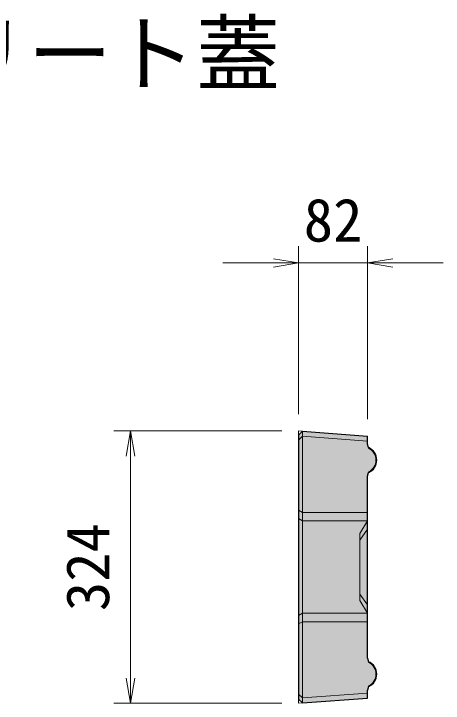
# Model space of a CAD drawing. Units: millimetres at full size, sheet at 1:20. Extents: x 0 to 19397, y -2099 to 11880.
# Drawn here: x 9956 to 10467, y 8731 to 9552 of the extents above; entities that cross this region are included whole.
import ezdxf
from ezdxf.enums import TextEntityAlignment as Align

# ---------------------------------------------------------------- set-up
doc = ezdxf.new("R2010")
doc.units = ezdxf.units.MM
doc.header["$LTSCALE"] = 20
doc.linetypes.add('DASHED', pattern=[7.5, 6, -1.5])
for name, color, linetype, lineweight in [('D-BGD', 8, 'Continuous', 13), ('D-STR', 7, 'Continuous', 30), ('D-STR-DIM', 7, 'Continuous', 13), ('V-nasSTD', 11, 'Continuous', 25)]:
    doc.layers.add(name, color=color, linetype=linetype, lineweight=lineweight)
doc.layers.add('D-TTL-TXT', color=7, linetype='Continuous')
doc.styles.add('ＭＳ ゴシック', font='')
doc.styles.get('ＭＳ ゴシック').set_extended_font_data('MS Gothic')

# ---------------------------------------------------------------- blocks, each defined once
blk = doc.blocks.new('open_arrow')
at = {"color": 0, "linetype": 'Continuous', "lineweight": -2}
blk.add_lwpolyline([(7.5, 1.25), (0, 0), (7.5, -1.25)], dxfattribs=at)

msp = doc.modelspace()

# ---------------------------------------------------------------- hatches: boundary and pattern name
at = {"layer": 'V-nasSTD'}
msp.add_hatch(color=256, dxfattribs=at).paths.add_polyline_path([(10295.18, 9050.6), (10299.68, 9055.1), (10377.18, 9049.43), (10377.18, 9039.83), (10378.31, 9035.61), (10378.31, 9035.61, -0.66784), (10378.31, 9006.05), (10378.31, 9006.05), (10377.18, 9001.84), (10377.18, 8785.03), (10378.31, 8780.81), (10378.31, 8780.81, -0.66783), (10378.31, 8751.25), (10378.31, 8751.25), (10377.18, 8747.04), (10377.18, 8737.43), (10377.18, 8737.43), (10299.68, 8731.76), (10295.18, 8736.26)])

# ---------------------------------------------------------------- linework, layer by layer
at = {"layer": 'D-BGD', "linetype": 'DASHED'}
for p, q in [((10299.68, 9055.1), (10295.18, 9055.43)), ((10295.18, 9055.43), (10295.18, 9050.6)), ((10299.68, 9049.09), (10295.18, 9044.59)), ((10299.68, 9049.09), (10377.18, 9043.42)), ((10299.68, 8737.78), (10295.18, 8742.28)), ((10299.68, 8737.78), (10377.18, 8743.45)), ((10295.18, 8731.43), (10295.18, 8736.26)), ((10299.68, 8731.76), (10295.18, 8731.43))]:
    msp.add_line(p, q, dxfattribs=at)
at = {"layer": 'D-BGD'}
for p, q in [((10299.68, 9055.1), (10299.68, 8731.76)), ((10377.18, 9039.83), (10377.18, 9039.33)), ((10378.31, 9035.11), (10377.18, 9039.33)), ((10378.31, 9035.61), (10378.31, 9035.11)), ((10378.31, 9006.55), (10377.18, 9002.33)), ((10377.18, 9001.84), (10377.18, 9002.33)), ((10378.31, 9006.05), (10378.31, 9006.55)), ((10295.18, 8961.15), (10299.68, 8958.43)), ((10377.18, 8958.43), (10299.68, 8958.43)), ((10299.68, 8948.43), (10295.18, 8951.15)), ((10377.18, 8948.43), (10299.68, 8948.43)), ((10377.18, 8948.43), (10368.18, 8933.34)), ((10368.18, 8925.56), (10377.18, 8938.43)), ((10368.18, 8853.52), (10368.18, 8933.34)), ((10368.18, 8861.3), (10377.18, 8848.43)), ((10377.18, 8838.43), (10368.18, 8853.52)), ((10299.68, 8838.43), (10295.18, 8835.71)), ((10377.18, 8838.43), (10299.68, 8838.43)), ((10295.18, 8825.71), (10299.68, 8828.43)), ((10377.18, 8828.43), (10299.68, 8828.43)), ((10377.18, 8785.03), (10377.18, 8784.53)), ((10378.31, 8780.31), (10377.18, 8784.53)), ((10378.31, 8780.81), (10378.31, 8780.31)), ((10378.31, 8751.75), (10377.18, 8747.53)), ((10377.18, 8747.04), (10377.18, 8747.53)), ((10378.31, 8751.25), (10378.31, 8751.75))]:
    msp.add_line(p, q, dxfattribs=at)
for centre in [(10371.1, 9020.83), (10371.1, 8766.03)]:
    msp.add_arc(centre, 16, 296.8042, 63.19581, dxfattribs=at)
at = {"layer": 'D-STR'}
for p, q in [((10299.68, 9055.1), (10295.18, 9050.6)), ((10299.68, 9055.1), (10377.18, 9049.43)), ((10295.18, 9050.6), (10295.18, 8736.26)), ((10377.18, 9039.83), (10377.18, 9049.43)), ((10378.31, 9035.61), (10377.18, 9039.83)), ((10377.18, 9001.84), (10378.31, 9006.05)), ((10377.18, 8785.03), (10377.18, 9001.84)), ((10377.18, 8785.03), (10378.31, 8780.81)), ((10378.31, 8751.25), (10377.18, 8747.04)), ((10377.18, 8737.43), (10377.18, 8747.04)), ((10299.68, 8731.76), (10295.18, 8736.26)), ((10299.68, 8731.76), (10377.18, 8737.43))]:
    msp.add_line(p, q, dxfattribs=at)
for centre, end in [((10372.18, 9020.83), 67.47261), ((10372.18, 8766.03), 67.4726)]:
    msp.add_arc(centre, 16, 292.5274, end, dxfattribs=at)
at = {"layer": 'D-STR-DIM'}
for p, q in [((10295.18, 9075.43), (10295.18, 9275.43)), ((10377.18, 9069.43), (10377.18, 9275.43)), ((10205.18, 9255.43), (10467.18, 9255.43)), ((10275.18, 9055.43), (10075.18, 9055.43)), ((10095.18, 8731.43), (10095.18, 9055.43)), ((10275.18, 8731.43), (10075.18, 8731.43))]:
    msp.add_line(p, q, dxfattribs=at)

# ---------------------------------------------------------------- block references
at = {"layer": 'D-STR-DIM', "xscale": 4, "yscale": 4}
for p, rotation in [((10295.18, 9255.43), 180), ((10095.18, 9055.43), 270), ((10095.18, 8731.43), 90)]:
    msp.add_blockref('open_arrow', p, dxfattribs=dict(at, rotation=rotation))
msp.add_blockref('open_arrow', (10377.18, 9255.43), dxfattribs=at)

# ---------------------------------------------------------------- texts
at = {"layer": 'D-STR-DIM', "style": 'ＭＳ ゴシック'}
msp.add_text('82', height=51.32, dxfattribs=at).set_placement((10336.18, 9265.43), align=Align.BOTTOM_CENTER)
msp.add_text('324', height=51.32, rotation=90, dxfattribs=at).set_placement((10085.18, 8893.43), align=Align.BOTTOM_CENTER)
at = {"layer": 'D-TTL-TXT', "style": 'ＭＳ ゴシック'}
msp.add_text('コンクリート蓋', height=73.31, dxfattribs=at).set_placement((9923.06, 9445.99), align=Align.BOTTOM_CENTER)

doc.saveas('drawing.dxf')
